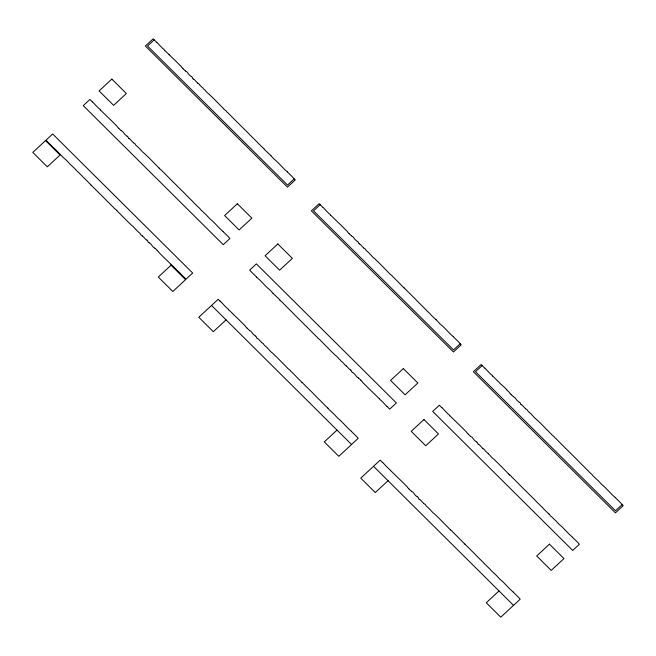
<?xml version="1.0" encoding="UTF-8"?>
<svg xmlns="http://www.w3.org/2000/svg" width="656" height="656" viewBox="0 0 656 656"><rect width="100%" height="100%" fill="white"/><g stroke="black" fill="none" stroke-linecap="round" stroke-linejoin="round"><path stroke-width="0.98" d="M118.752 128.461L119.769 129.281A1.148 1.091 -18.6 0 0 120.081 129.699L121.073 130.429M157.169 250.264L156.153 249.395A1.148 1.091 -18.6 0 0 155.841 248.977L154.857 248.304M183.032 68.798L184.049 69.667A1.148 1.091 -18.6 0 0 184.369 70.085L185.361 70.815M247.041 328.221L248.058 329.091A1.148 1.091 -18.6 0 0 248.378 329.509L249.37 330.239M349.025 233.741L350.042 234.512A1.148 1.091 -18.6 0 0 350.361 234.938L351.345 235.66M360.857 380.152L359.849 379.283A1.148 1.091 -18.6 0 0 359.529 378.865L358.537 378.135M409.024 489.179L410.033 489.958A1.148 1.091 -18.6 0 0 410.353 490.376L411.345 491.106M468.212 434.198L469.229 435.067A1.148 1.091 -18.6 0 0 469.548 435.486L470.532 436.215M511.008 394.559L512.016 395.379A1.148 1.091 -18.6 0 0 512.336 395.798L513.328 396.527M52.964 147.42C57.425 150.773 60.91 155.857 65.994 159.884A3.288 3.116 -18.6 0 1 66.371 160.22L69.347 163.418A2.829 2.681 -18.6 0 0 70.094 164.172L74.194 168.059A4.157 3.944 -18.6 0 1 74.735 168.469L75.752 169.674A7.232 6.855 -18.6 0 0 76.342 170.388L79.442 173.291A2.968 2.821 -18.6 0 1 79.925 173.922C81.131 174.947 81.508 175.365 82.705 176.603A1.706 1.624 -18.6 0 0 83.025 176.981L88.896 182.786A3.493 3.313 -18.6 0 0 89.265 183.245L89.987 183.918A6.937 6.576 -18.6 0 1 90.84 184.861M294.191 178.908L295.233 179.933L287.476 187.132L145.378 46.018L153.143 38.819L154.176 39.852L147.526 46.018L287.541 185.074L294.191 178.908C292.338 176.562 289.509 174.094 287.279 171.888M460.184 343.752L461.217 344.785L453.46 351.977L311.37 210.863L319.128 203.672L320.169 204.697L313.519 210.863L453.534 349.919L460.184 343.752C458.314 341.432 455.502 338.931 453.271 336.741M226.058 319.857L213.307 331.682L198.793 317.258L218.186 299.275L220.063 301.096M337.028 430.074L324.285 441.898L338.808 456.314L358.201 438.331C356.331 436.01 353.527 433.501 351.288 431.312M622.167 504.62L623.2 505.653L615.443 512.844L473.353 371.731L481.11 364.531L482.144 365.564L475.493 371.731L615.517 510.786L622.167 504.62C620.264 502.34 617.501 499.765 615.254 497.609M388.032 480.725L375.289 492.549L360.767 478.126L380.168 460.143L382.038 461.955A1.829 1.73 -18.6 0 0 382.743 462.611M499.011 590.941L486.268 602.757L500.782 617.181L520.183 599.19C518.314 596.87 515.501 594.369 513.271 592.179M193.323 78.95C195.004 79.729 196.128 81.918 197.727 83.025M129.043 138.564C130.716 139.343 131.84 141.532 133.447 142.639M146.846 240.129C145.288 239.399 144.099 237.144 142.483 236.086M359.316 243.802C360.989 244.573 362.112 246.771 363.719 247.878M257.332 338.373C259.013 339.144 260.137 341.35 261.736 342.448M350.534 370.017C349.058 369.394 347.787 367.007 346.171 365.974M521.29 404.67C522.971 405.441 524.095 407.638 525.694 408.745M478.503 444.35C480.184 445.121 481.299 447.318 482.906 448.425M419.307 499.241C420.988 500.02 422.111 502.209 423.719 503.316M193.184 79.007L192.7 78.548A1.837 1.738 -18.6 0 1 192.626 78.162L191.978 76.842A2.329 2.206 -18.6 0 0 191.413 76.596L191.413 76.596M128.904 138.621L128.42 138.162A1.837 1.738 -18.6 0 1 128.338 137.776L127.699 136.456A2.329 2.206 -18.6 0 0 127.133 136.21L127.133 136.21M146.985 240.063L147.502 240.522A1.837 1.738 -18.6 0 1 147.584 240.9L148.223 242.22A2.329 2.206 -18.6 0 0 148.789 242.466L148.855 242.482M359.176 243.86L358.693 243.392A1.837 1.738 -18.6 0 1 358.611 243.015L357.971 241.687A2.329 2.206 -18.6 0 0 357.405 241.441L357.34 241.433M257.226 338.422L256.709 337.971A1.837 1.738 -18.6 0 1 256.635 337.586L255.988 336.266A2.329 2.206 -18.6 0 0 255.422 336.02L255.364 336.003M350.673 369.951L351.19 370.41A1.837 1.738 -18.6 0 1 351.272 370.788L351.911 372.116A2.329 2.206 -18.6 0 0 352.477 372.354L352.543 372.37M521.192 404.711L520.667 404.26A1.837 1.738 -18.6 0 1 520.593 403.883L519.946 402.554A2.329 2.206 -18.6 0 0 519.38 402.308L519.38 402.308M478.363 444.407L477.88 443.94A1.837 1.738 -18.6 0 1 477.798 443.563L477.158 442.234A2.329 2.206 -18.6 0 0 476.592 441.996L476.559 441.988M419.176 499.298L418.692 498.831A1.837 1.738 -18.6 0 1 418.61 498.453L417.97 497.125A2.329 2.206 -18.6 0 0 417.405 496.887L417.405 496.887M164.738 50.381L169.182 54.735M100.458 109.995L104.903 114.349A9.988 9.471 -18.6 0 0 105.919 115.308L106.543 115.874A2.034 1.935 -18.6 0 1 106.78 116.219C110.372 119.49 113.89 123.09 117.153 126.378A1.025 0.968 -18.6 0 0 117.285 126.772L118.752 128.273M330.731 215.225L335.175 219.58A9.988 9.471 -18.6 0 0 336.192 220.539L336.815 221.113A2.034 1.935 -18.6 0 1 337.053 221.449C340.644 224.721 344.162 228.337 347.426 231.609A1.025 0.968 -18.6 0 0 347.557 232.011L349.025 233.511M175.464 268.681L171.019 264.327M228.747 309.804L233.192 314.158A9.988 9.471 -18.6 0 0 234.208 315.118L234.832 315.684A2.034 1.935 -18.6 0 1 235.069 316.028C238.661 319.3 242.179 322.908 245.442 326.188A1.025 0.968 -18.6 0 0 245.574 326.581L247.041 328.082M492.713 376.093L497.158 380.447A9.988 9.471 -18.6 0 0 498.166 381.407L498.798 381.981A2.034 1.935 -18.6 0 1 499.036 382.317C501.545 385.113 504.464 386.933 506.842 389.803M379.152 398.569L374.707 394.215A9.988 9.471 -18.6 0 0 373.69 393.256L373.067 392.69A2.034 1.935 -18.6 0 1 372.829 392.354C369.246 389.156 365.646 385.277 362.465 382.251A1.025 0.968 -18.6 0 0 362.325 381.792L360.857 380.291M449.918 415.781L454.362 420.135A9.988 9.471 -18.6 0 0 455.379 421.095L456.002 421.66A2.034 1.935 -18.6 0 1 456.24 421.997C459.831 425.277 463.349 428.876 466.613 432.156A1.025 0.968 -18.6 0 0 466.744 432.558L468.212 434.059M390.73 470.672L395.174 475.026A9.988 9.471 -18.6 0 0 396.191 475.985L396.814 476.551A2.034 1.935 -18.6 0 1 397.052 476.887C400.644 480.167 404.162 483.767 407.425 487.047A1.025 0.968 -18.6 0 0 407.556 487.449L409.024 488.95M164.59 50.356L164.025 49.528A1.107 1.05 -18.6 0 0 163.762 49.175L163.131 48.774A2.649 2.509 -18.6 0 1 162.754 48.495L161.573 47.224A2.624 2.485 -18.6 0 0 161.187 46.945L156.94 42.419M100.311 109.97L99.737 109.142A1.107 1.05 -18.6 0 0 99.482 108.789L98.851 108.388A2.649 2.509 -18.6 0 1 98.474 108.109L97.285 106.838A2.624 2.485 -18.6 0 0 96.908 106.559L92.66 102.033M330.583 215.209L330.009 214.381A1.107 1.05 -18.6 0 0 329.755 214.028L329.123 213.626A2.649 2.509 -18.6 0 1 328.746 213.348L327.557 212.068A2.624 2.485 -18.6 0 0 327.18 211.798L322.998 207.296M175.611 268.706L176.185 269.534A1.107 1.05 -18.6 0 0 176.439 269.887L177.071 270.288A2.649 2.509 -18.6 0 1 177.448 270.567L178.637 271.838A2.624 2.485 -18.6 0 0 179.014 272.117L183.262 276.643M228.559 309.771L228.026 308.951A1.107 1.05 -18.6 0 0 227.771 308.599L227.14 308.197A2.649 2.509 -18.6 0 1 226.763 307.918L225.582 306.647A2.624 2.485 -18.6 0 0 225.197 306.368L221.015 301.867M492.517 376.06L491.992 375.24A1.107 1.05 -18.6 0 0 491.729 374.896L491.106 374.486A2.649 2.509 -18.6 0 1 490.721 374.215L489.54 372.936A2.624 2.485 -18.6 0 0 489.155 372.657L484.973 368.164M379.299 398.594L379.873 399.422A1.107 1.05 -18.6 0 0 380.127 399.775L380.759 400.176A2.649 2.509 -18.6 0 1 381.136 400.455L382.325 401.734A2.624 2.485 -18.6 0 0 382.71 402.005L386.95 406.54M449.721 415.748L449.196 414.928A1.107 1.05 -18.6 0 0 448.942 414.576L448.31 414.174A2.649 2.509 -18.6 0 1 447.933 413.895L446.843 412.706A2.624 2.485 -18.6 0 0 446.367 412.345L442.119 407.811M390.582 470.647L390.008 469.819A1.107 1.05 -18.6 0 0 389.754 469.466L389.123 469.065A2.649 2.509 -18.6 0 1 388.746 468.786L387.557 467.507A2.624 2.485 -18.6 0 0 387.179 467.236L382.932 462.701M403.998 287.861L393.592 277.34A1.009 0.951 -18.6 0 0 393.19 277.062C392.304 276.324 392.411 275.75 391.148 275.069A1.804 1.714 -18.6 0 0 390.902 274.774L390.492 274.438A5.084 4.822 -18.6 0 1 389.385 273.372L378.299 262.113A2.189 2.075 -18.6 0 0 378.004 261.859L374.847 258.841A1.451 1.378 -18.6 0 0 374.617 258.571L373.904 258.054A8.84 8.38 -18.6 0 1 373.518 257.792C372.009 256.324 371.485 255.766 370.386 254.331A2.132 2.025 -18.6 0 1 369.697 253.888A4.453 4.223 -18.6 0 1 369.074 253.027L366.31 250.6A1.632 1.542 -18.6 0 1 366.056 250.346L365.4 249.19A1.23 1.164 -18.6 0 0 364.875 248.813L363.719 248.091M302.014 382.432L291.608 371.911A1.009 0.951 -18.6 0 0 291.207 371.632C290.247 370.968 290.477 370.271 289.165 369.648A1.804 1.714 -18.6 0 0 288.919 369.344L288.509 369.016A5.084 4.822 -18.6 0 1 287.41 367.942L276.324 356.692A2.189 2.075 -18.6 0 0 276.02 356.429L272.863 353.42A1.451 1.378 -18.6 0 0 272.642 353.141L271.928 352.633A8.84 8.38 -18.6 0 1 271.543 352.362C270.083 350.853 269.403 350.386 268.402 348.91A2.132 2.025 -18.6 0 1 267.722 348.467A4.453 4.223 -18.6 0 1 267.099 347.598L264.327 345.171A1.632 1.542 -18.6 0 1 264.073 344.925L263.417 343.76A1.23 1.164 -18.6 0 0 262.892 343.383L261.736 342.662M436.092 319.751L432.001 315.856A4.157 3.944 -18.6 0 1 431.459 315.438L430.443 314.24A7.232 6.855 -18.6 0 0 429.852 313.527L426.753 310.624A2.968 2.821 -18.6 0 1 426.269 309.985C425.072 308.976 424.694 308.525 423.489 307.303A1.706 1.624 -18.6 0 0 423.169 306.934L417.298 301.129A3.493 3.313 -18.6 0 0 416.937 300.669L416.207 299.989A6.937 6.576 -18.6 0 1 415.355 299.054L404.891 288.681A3.346 3.173 -18.6 0 0 404.006 287.845M191.183 76.522L189.756 75.268A2.435 2.304 -18.6 0 1 189.371 75.014L186.911 71.873L185.377 71.045M357.176 241.367L355.749 240.121A2.435 2.304 -18.6 0 1 355.363 239.866L352.903 236.726L351.37 235.898M126.903 136.136L125.476 134.882A2.435 2.304 -18.6 0 1 125.091 134.628L122.631 131.487L121.089 130.601M519.15 402.235L517.723 400.988A2.435 2.304 -18.6 0 1 517.346 400.726L514.886 397.585L513.345 396.7M476.289 441.873L474.936 440.668A2.435 2.304 -18.6 0 1 474.55 440.414L472.09 437.273L470.549 436.388M352.707 372.428L354.142 373.682A2.435 2.304 -18.6 0 1 354.519 373.936L356.979 377.077L358.52 377.963M149.019 242.54L150.454 243.794A2.435 2.304 -18.6 0 1 150.831 244.048L153.291 247.189L154.832 248.075M255.192 335.946L253.765 334.691A2.435 2.304 -18.6 0 1 253.38 334.437L250.92 331.296L249.387 330.468M417.175 496.813L415.74 495.559A2.435 2.304 -18.6 0 1 415.363 495.305L412.903 492.164L411.361 491.278M509.679 474.985L510.089 475.321A1.804 1.714 -18.6 0 1 510.335 475.625C511.672 476.231 511.434 476.92 512.377 477.609A1.009 0.951 -18.6 0 1 512.779 477.888L523.185 488.408A3.346 3.173 -18.6 0 1 524.07 489.237L534.542 499.601A6.937 6.576 -18.6 0 0 535.394 500.544L536.124 501.217A3.493 3.313 -18.6 0 1 536.485 501.676L542.356 507.482A1.706 1.624 -18.6 0 1 542.676 507.859C543.931 509.031 544.177 509.622 545.456 510.54A2.968 2.821 -18.6 0 0 545.931 511.172L549.031 514.083M450.492 529.876L450.902 530.212A1.804 1.714 -18.6 0 1 451.139 530.515C452.476 531.122 452.246 531.811 453.181 532.5A1.009 0.951 -18.6 0 1 453.591 532.779L463.989 543.299A3.346 3.173 -18.6 0 1 464.883 544.127M263.851 148.691L260.76 145.771A2.968 2.821 -18.6 0 1 260.276 145.14C259.054 144.156 258.694 143.697 257.496 142.459A1.706 1.624 -18.6 0 0 257.177 142.081L251.305 136.276A3.493 3.313 -18.6 0 0 250.945 135.817L250.223 135.144A6.937 6.576 -18.6 0 1 249.362 134.201L238.899 123.828A3.346 3.173 -18.6 0 0 238.013 122.992L227.599 112.488A1.009 0.951 -18.6 0 0 227.197 112.209C226.295 111.504 226.402 110.905 225.156 110.224A1.804 1.714 -18.6 0 0 224.91 109.921L224.5 109.593A5.084 4.822 -18.6 0 1 223.401 108.519M280.038 300.268L283.138 303.179A2.968 2.821 -18.6 0 1 283.613 303.81C284.884 304.745 285.147 305.311 286.393 306.491A1.706 1.624 -18.6 0 0 286.713 306.869L292.584 312.674A3.493 3.313 -18.6 0 0 292.953 313.133L293.675 313.806A6.937 6.576 -18.6 0 1 294.528 314.749L304.991 325.122A3.346 3.173 -18.6 0 0 305.876 325.958L316.29 336.462A1.009 0.951 -18.6 0 0 316.7 336.741C317.635 337.43 317.406 338.119 318.742 338.726A1.804 1.714 -18.6 0 0 318.98 339.029L319.39 339.365A5.084 4.822 -18.6 0 1 320.497 340.431L331.583 351.682A2.189 2.075 -18.6 0 0 331.879 351.944L335.044 354.962A1.451 1.378 -18.6 0 0 335.265 355.232L335.979 355.741A8.84 8.38 -18.6 0 1 336.364 356.011C337.881 357.553 338.389 357.963 339.505 359.463A2.132 2.025 -18.6 0 1 340.185 359.906A4.453 4.223 -18.6 0 1 340.808 360.775L343.58 363.203A1.632 1.542 -18.6 0 1 343.826 363.457L344.482 364.613A1.23 1.164 -18.6 0 0 345.007 364.99L346.163 365.769M327.861 408.114L324.769 405.195A2.968 2.821 -18.6 0 1 324.285 404.563C323.047 403.579 322.736 403.096 321.506 401.882A1.706 1.624 -18.6 0 0 321.186 401.505L315.315 395.707A3.493 3.313 -18.6 0 0 314.954 395.24L314.224 394.568A6.937 6.576 -18.6 0 1 313.371 393.625L302.908 383.252A3.346 3.173 -18.6 0 0 302.022 382.415M211.535 305.442L351.55 444.497M373.518 466.309L513.533 605.357M90.84 184.861L101.303 195.234A3.346 3.173 -18.6 0 0 102.188 196.07L112.602 206.574A1.009 0.951 -18.6 0 0 113.012 206.853C113.947 207.542 113.718 208.223 115.054 208.838A1.804 1.714 -18.6 0 0 115.292 209.141L115.702 209.469A5.084 4.822 -18.6 0 1 116.809 210.543M464.891 544.119L475.354 554.492A6.937 6.576 -18.6 0 0 476.207 555.435L476.928 556.108A3.493 3.313 -18.6 0 1 477.297 556.567L483.169 562.372A1.706 1.624 -18.6 0 1 483.488 562.75C484.743 563.922 484.989 564.513 486.268 565.431A2.968 2.821 -18.6 0 0 486.744 566.062L489.843 568.973A7.232 6.855 -18.6 0 1 490.434 569.679L491.459 570.884A4.157 3.944 -18.6 0 0 492 571.294L496.092 575.189A2.829 2.681 -18.6 0 1 496.838 575.935L499.823 579.133A3.288 3.116 -18.6 0 0 500.2 579.469C505.3 583.553 508.687 588.416 513.238 591.991M508.597 473.903L497.486 462.669A2.189 2.075 -18.6 0 0 497.191 462.406L494.034 459.389A1.451 1.378 -18.6 0 0 493.812 459.118L493.091 458.61A8.84 8.38 -18.6 0 1 492.705 458.339C491.188 456.904 490.688 456.273 489.573 454.887A2.132 2.025 -18.6 0 1 488.892 454.444A4.453 4.223 -18.6 0 1 488.269 453.575M223.417 108.502L212.314 97.268A2.189 2.075 -18.6 0 0 212.011 97.006L208.854 93.988A1.451 1.378 -18.6 0 0 208.633 93.718L207.919 93.209A8.84 8.38 -18.6 0 1 207.534 92.939C206.041 91.463 205.484 90.905 204.393 89.487A2.132 2.025 -18.6 0 1 203.713 89.044A4.453 4.223 -18.6 0 1 203.089 88.175L200.318 85.747A1.632 1.542 -18.6 0 1 200.072 85.501L199.408 84.337A1.23 1.164 -18.6 0 0 198.883 83.96L197.727 83.238M159.137 168.116L148.026 156.882A2.189 2.075 -18.6 0 0 147.731 156.62L144.574 153.602A1.451 1.378 -18.6 0 0 144.345 153.332L143.631 152.823A8.84 8.38 -18.6 0 1 143.246 152.553C141.721 151.028 141.237 150.626 140.113 149.101A2.132 2.025 -18.6 0 1 139.425 148.658A4.453 4.223 -18.6 0 1 138.801 147.789L136.038 145.361A1.632 1.542 -18.6 0 1 135.784 145.115L135.128 143.951A1.23 1.164 -18.6 0 0 134.603 143.574L133.447 142.803M116.784 210.56L127.895 221.794A2.189 2.075 -18.6 0 0 128.191 222.056L131.356 225.074A1.451 1.378 -18.6 0 0 131.577 225.344L132.291 225.853A8.84 8.38 -18.6 0 1 132.676 226.123C134.185 227.657 134.734 228.075 135.817 229.575A2.132 2.025 -18.6 0 1 136.497 230.018A4.453 4.223 -18.6 0 1 137.12 230.887L139.884 233.315A1.632 1.542 -18.6 0 1 140.138 233.561L140.794 234.725A1.23 1.164 -18.6 0 0 141.319 235.102L142.475 235.881M270.854 155.644L273.839 158.842A3.288 3.116 -18.6 0 0 274.208 159.178C279.308 163.262 282.695 168.133 287.254 171.708M273.035 293.306L270.059 290.108A3.288 3.116 -18.6 0 0 269.682 289.772C264.589 285.721 261.244 280.825 256.652 277.308M488.261 453.583L485.497 451.148A1.632 1.542 -18.6 0 1 485.243 450.893L484.587 449.737A1.23 1.164 -18.6 0 0 484.062 449.36L482.906 448.581M506.949 390.066L509.4 392.477A1.025 0.968 -18.6 0 0 509.54 392.878L511.008 394.379M154.201 39.918L156.054 41.672A1.829 1.73 -18.6 0 0 156.751 42.32M482.144 365.564L484.021 367.385A1.829 1.73 -18.6 0 0 484.718 368.032M320.169 204.697L322.039 206.517A1.829 1.73 -18.6 0 0 322.744 207.165M453.247 336.553C448.671 332.986 445.309 328.098 440.201 324.031A3.288 3.116 -18.6 0 1 439.832 323.687L436.847 320.497A2.829 2.681 -18.6 0 0 436.101 319.743M351.263 431.131C346.712 427.556 343.318 422.677 338.217 418.602A3.288 3.116 -18.6 0 1 337.848 418.266L334.863 415.068A2.829 2.681 -18.6 0 0 334.117 414.313L330.017 410.426A4.157 3.944 -18.6 0 1 329.476 410.016L328.459 408.811A7.232 6.855 -18.6 0 0 327.877 408.098M615.221 497.42C610.662 493.861 607.276 488.966 602.183 484.891A3.288 3.116 -18.6 0 1 601.806 484.554L598.821 481.356A2.829 2.681 -18.6 0 0 598.083 480.61L593.983 476.723A4.157 3.944 -18.6 0 1 593.442 476.305L592.417 475.108A7.232 6.855 -18.6 0 0 591.835 474.395L588.727 471.492A2.968 2.821 -18.6 0 1 588.252 470.852C587.054 469.827 586.669 469.409 585.472 468.171A1.706 1.624 -18.6 0 0 585.152 467.794L579.273 461.996A3.493 3.313 -18.6 0 0 578.912 461.537L578.19 460.856A6.937 6.576 -18.6 0 1 577.337 459.922L566.866 449.549A3.346 3.173 -18.6 0 0 565.98 448.712L555.575 438.208A1.009 0.951 -18.6 0 0 555.165 437.921C554.336 437.142 554.336 436.658 553.123 435.937A1.804 1.714 -18.6 0 0 552.885 435.641L552.475 435.305A5.084 4.822 -18.6 0 1 551.368 434.239L540.282 422.981A2.189 2.075 -18.6 0 0 539.978 422.718L536.821 419.709A1.451 1.378 -18.6 0 0 536.6 419.438L535.886 418.922A8.84 8.38 -18.6 0 1 535.501 418.659C534.009 417.167 533.451 416.626 532.36 415.199A2.132 2.025 -18.6 0 1 531.68 414.756A4.453 4.223 -18.6 0 1 531.057 413.895L528.285 411.46A1.632 1.542 -18.6 0 1 528.039 411.214L527.375 410.057A1.23 1.164 -18.6 0 0 526.85 409.672L525.702 408.901M572.434 537.1C567.875 533.533 564.488 528.654 559.388 524.579A3.288 3.116 -18.6 0 1 559.019 524.242L556.034 521.044A2.829 2.681 -18.6 0 0 555.288 520.29L551.188 516.403A4.157 3.944 -18.6 0 1 550.646 515.993L549.63 514.788A7.232 6.855 -18.6 0 0 549.039 514.074M222.974 231.322C218.382 227.755 215.045 222.851 209.928 218.792A3.288 3.116 -18.6 0 1 209.551 218.456L206.574 215.258A2.829 2.681 -18.6 0 0 205.828 214.504L201.728 210.617A4.157 3.944 -18.6 0 1 201.187 210.207L200.17 209.002A7.232 6.855 -18.6 0 0 199.58 208.288L196.48 205.385A2.968 2.821 -18.6 0 1 195.996 204.754C194.783 203.754 194.414 203.303 193.217 202.073A1.706 1.624 -18.6 0 0 192.897 201.695L187.026 195.89A3.493 3.313 -18.6 0 0 186.665 195.431L185.935 194.758A6.937 6.576 -18.6 0 1 185.082 193.815L174.619 183.442A3.346 3.173 -18.6 0 0 173.733 182.606L163.319 172.102A1.009 0.951 -18.6 0 0 162.909 171.823C162.007 171.101 162.13 170.527 160.876 169.838A1.804 1.714 -18.6 0 0 160.63 169.535L160.22 169.207A5.084 4.822 -18.6 0 1 159.113 168.133M572.467 537.354C574.59 539.306 577.518 542.036 579.371 544.3L572.721 550.466L432.706 411.419L439.356 405.252L441.234 407.064A1.829 1.73 -18.6 0 0 441.931 407.72M223.007 231.568C225.131 233.528 228.058 236.25 229.912 238.522L223.261 244.688L83.246 105.632L89.897 99.466L91.766 101.286A1.829 1.73 -18.6 0 0 92.471 101.934M256.611 277.062C254.38 274.872 251.576 272.371 249.698 270.051L256.348 263.884L396.363 402.932L389.713 409.098L387.844 407.286A1.829 1.73 -18.6 0 0 387.138 406.63M52.923 147.174C50.692 144.984 47.88 142.475 46.01 140.163L52.66 133.988L192.675 273.044L186.025 279.21L184.156 277.39A1.829 1.73 -18.6 0 0 183.45 276.742M183.032 68.659L181.564 67.158A1.025 0.968 -18.6 0 1 181.433 66.764C178.153 63.493 174.668 59.86 171.06 56.605A2.034 1.935 -18.6 0 0 170.822 56.26L170.191 55.694A9.988 9.471 -18.6 0 1 169.174 54.743M157.169 250.403L158.637 251.904A1.025 0.968 -18.6 0 1 158.777 252.306C162.032 255.578 165.55 259.186 169.141 262.466A2.034 1.935 -18.6 0 0 169.379 262.802L170.011 263.368A9.988 9.471 -18.6 0 1 171.036 264.319M423.719 503.529L424.875 504.251A1.23 1.164 -18.6 0 1 425.4 504.628L426.056 505.784A1.632 1.542 -18.6 0 0 426.31 506.038L429.065 508.474A4.453 4.223 -18.6 0 0 429.688 509.335A2.132 2.025 -18.6 0 0 430.377 509.778C431.41 511.229 432.066 511.705 433.518 513.23A8.84 8.38 -18.6 0 0 433.903 513.492L434.616 514.009A1.451 1.378 -18.6 0 1 434.846 514.279L438.003 517.297A2.189 2.075 -18.6 0 1 438.298 517.559L449.409 528.793A5.084 4.822 -18.6 0 0 450.5 529.868M509.687 474.977A5.084 4.822 -18.6 0 1 508.572 473.919M273.044 293.306A2.829 2.681 -18.6 0 0 273.782 294.06L277.882 297.947A4.157 3.944 -18.6 0 1 278.423 298.357L279.44 299.562A7.232 6.855 -18.6 0 0 280.03 300.276M270.854 155.644A2.829 2.681 -18.6 0 0 270.108 154.89L266.016 151.003A4.157 3.944 -18.6 0 1 265.467 150.593L264.45 149.388A7.232 6.855 -18.6 0 0 263.868 148.674M220.76 301.744A1.829 1.73 -18.6 0 1 220.047 301.104M45.543 140.589L32.8 152.413L47.322 166.829L60.065 155.013L45.543 140.589M111.848 79.097L99.105 90.922L113.627 105.345L126.37 93.521L111.848 79.097M171.044 265.221L158.293 277.045L172.815 291.469L185.566 279.645L171.044 265.221M237.349 203.737L224.606 215.553L239.12 229.977L251.871 218.153L237.349 203.737M277.841 243.95L265.098 255.766L279.62 270.19L292.363 258.374L277.841 243.95M403.342 368.582L390.591 380.406L405.113 394.822L417.856 383.006L403.342 368.582M423.956 419.528L411.214 431.345L425.736 445.768L438.479 433.944L423.956 419.528M549.457 544.16L536.706 555.976L551.229 570.4L563.98 558.584L549.457 544.16"/></g></svg>
